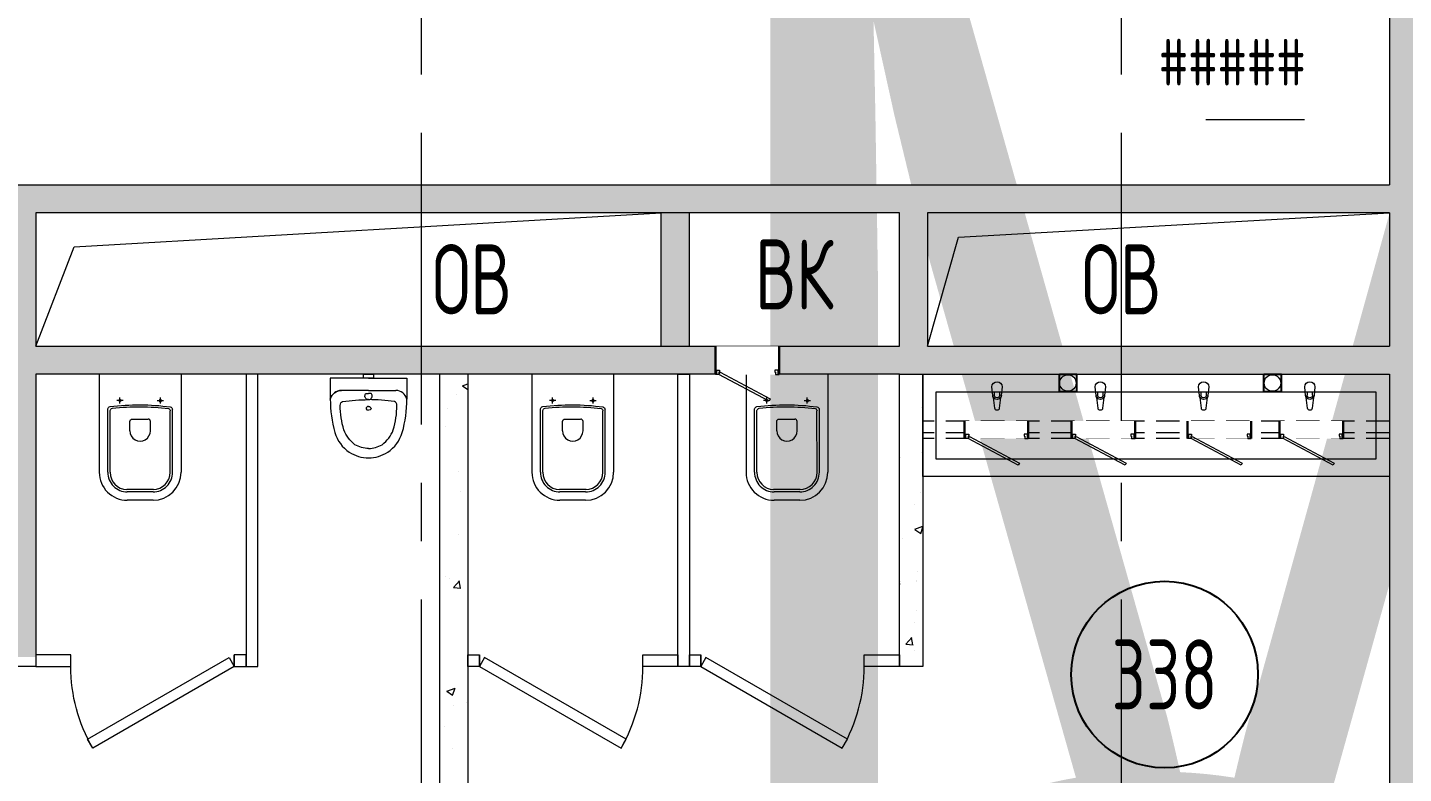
# Model space of a CAD drawing. Header units: millimetres. Extents: x -455656 to 9247092, y 0 to 412358.
# Drawn here: x 73956 to 79851, y 367275 to 370472 of the extents above; entities that cross this region are included whole.
import ezdxf
from ezdxf import colors
from ezdxf.entities.mleader import LeaderData, LeaderLine
from ezdxf.enums import TextEntityAlignment as Align
from ezdxf.math import Vec2, Vec3

# ---------------------------------------------------------------- set-up
doc = ezdxf.new("R2018")
doc.units = ezdxf.units.MM
doc.header["$MEASUREMENT"] = 0
doc.set_wipeout_variables(frame=1)
doc.linetypes.add('ADSK_Штриховая_ш2 п1', pattern=[3, 2, -1])
doc.linetypes.add('CENTER', pattern=[2, 1.25, -0.25, 0.25, -0.25])
doc.layers.get('0').update_dxf_attribs({"color": 250, "lineweight": 9})
doc.layers.add('АР_Названия помещений', color=124, linetype='Continuous', lineweight=5, plot=False)
for name, color, linetype, lineweight in [('АР_Номер помещения', 1, 'Continuous', 25), ('АР_Помещения_площадь', 19, 'Continuous', 9), ('подлога', 250, 'Continuous', 9)]:
    doc.layers.add(name, color=color, linetype=linetype, lineweight=lineweight)
doc.layers.add('ТХ_дозаторы', color=7, linetype='Continuous')
doc.styles.add('ICOCPEUR', font='isocpeur.ttf')
doc.styles.add('ISOCPEUR', font='isocpeur.ttf', dxfattribs={"width": 0.7})
doc.styles.get("Standard").update_dxf_attribs({"font": 'isocpeur.ttf'})

# ---------------------------------------------------------------- blocks, each defined once
blk = doc.blocks.new('*U11')
for p, q in [((0, 0), (0, 50)), ((700, 0), (700, 50))]:
    blk.add_line(p, q)
blk.add_lwpolyline([(0, 0), (606.2, -350), (628.1, -312.1), (21.9, 37.9)], close=True)
blk.add_arc((0, 0), 700, 330, 0)
blk = doc.blocks.new('*U9')
for p, q in [((0, 0), (0, 50)), ((700, 0), (700, 50))]:
    blk.add_line(p, q)
blk.add_lwpolyline([(0, 0), (606.2, -350), (628.1, -312.1), (21.9, 37.9)], close=True)
blk.add_arc((0, 0), 700, 330, 0)
blk = doc.blocks.new('*U10')
for p, q in [((0, 0), (0, 50)), ((700, 0), (700, 50))]:
    blk.add_line(p, q)
blk.add_lwpolyline([(0, 0), (606.2, -350), (628.1, -312.1), (21.9, 37.9)], close=True)
blk.add_arc((0, 0), 700, 330, 0)
blk = doc.blocks.new('*U228')
at = {"color": 7, "style": 'ISOCPEUR', "width": 0.7, "flags": 1}
blk.add_attdef('КАТЕГОРИЯ', (-499.2, -2092.2), '', height=250, dxfattribs=at)
at = {"layer": 'АР_Номер помещения', "color": 7, "style": 'ISOCPEUR', "width": 0.7}
blk.add_attdef('НОМЕР_ПОМЕЩЕНИЯ', text='', height=300, dxfattribs=at).set_placement((-20232.7, 2600.1), align=Align.MIDDLE_CENTER)
at = {"layer": 'АР_Помещения_площадь', "color": 7, "style": 'ISOCPEUR', "width": 0.7}
blk.add_attdef('ПЛОЩАДЬ_ПОМЕЩЕНИЯ', text='', height=200, dxfattribs=at).set_placement((-20053.5, 1769.7), align=Align.MIDDLE_RIGHT)
at = {"layer": 'АР_Помещения_площадь', "color": 7, "lineweight": 30, "width": 0.7, "flags": 104}
blk.add_attdef('ИМЯ_ПОМЕЩЕНИЯ', text='', height=100, dxfattribs=at).set_placement((157.6, 1217.1), align=Align.MIDDLE_CENTER)
blk = doc.blocks.new('*U230')
at = {"layer": 'АР_Номер помещения', "color": 7}
blk.add_circle((-20129.8, 1921.6), 400, dxfattribs=at)
at = {"color": 7, "style": 'ISOCPEUR', "width": 0.7, "flags": 1}
blk.add_attdef('КАТЕГОРИЯ', (-499.2, -2092.2), '', height=250, dxfattribs=at)
at = {"layer": 'АР_Номер помещения', "color": 7, "style": 'ISOCPEUR', "width": 0.7}
blk.add_attdef('НОМЕР_ПОМЕЩЕНИЯ', text='', height=300, dxfattribs=at).set_placement((-20129.8, 1921.6), align=Align.MIDDLE_CENTER)
at = {"layer": 'АР_Помещения_площадь', "color": 7, "lineweight": 30, "width": 0.7, "flags": 104}
blk.add_attdef('ИМЯ_ПОМЕЩЕНИЯ', text='', height=100, dxfattribs=at).set_placement((157.6, 1217.1), align=Align.MIDDLE_CENTER)
at = {"layer": 'АР_Помещения_площадь', "color": 7, "style": 'ISOCPEUR', "width": 0.7}
blk.add_attdef('ПЛОЩАДЬ_ПОМЕЩЕНИЯ', text='', height=200, dxfattribs=at).set_placement((-19338.5, 727.2), align=Align.MIDDLE_RIGHT)
blk = doc.blocks.new('*U225')
at = {"layer": 'АР_Помещения_площадь', "color": 7}
blk.add_line((4177.5, -7470.7), (3755.2, -7470.7), dxfattribs=at)
at = {"color": 7, "style": 'ISOCPEUR', "width": 0.7, "flags": 1}
blk.add_attdef('КАТЕГОРИЯ', (-499.2, -2092.2), '', height=250, dxfattribs=at)
at = {"layer": 'АР_Номер помещения', "color": 7, "style": 'ISOCPEUR', "width": 0.7}
blk.add_attdef('НОМЕР_ПОМЕЩЕНИЯ', text='', height=300, dxfattribs=at).set_placement((2044.8, -4497.4), align=Align.MIDDLE_CENTER)
at = {"layer": 'АР_Помещения_площадь', "color": 7, "lineweight": 30, "width": 0.7, "flags": 104}
blk.add_attdef('ИМЯ_ПОМЕЩЕНИЯ', text='', height=100, dxfattribs=at).set_placement((157.6, 1217.1), align=Align.MIDDLE_CENTER)
at = {"layer": 'АР_Помещения_площадь', "color": 7, "style": 'ISOCPEUR', "width": 0.7}
blk.add_attdef('ПЛОЩАДЬ_ПОМЕЩЕНИЯ', text='', height=200, dxfattribs=at).set_placement((4182.4, -7224.2), align=Align.MIDDLE_RIGHT)
blk = doc.blocks.new('унитаз поликлиники')
for p, q in [((0, 175), (0, -175)), ((0, 175), (420, 175)), ((420, 138.7), (149.6, 138.7)), ((420, 129), (156.8, 128.7)), ((125.6, 86.7), (99.5, 86.7)), ((112.4, 73.1), (112.4, 100.2)), ((191.9, -33.7), (191.9, 33.7)), ((242.4, 43.7), (201.9, 43.7)), ((494, 57.1), (494, -57.1)), ((504, 55), (504, -55)), ((540, 55), (540, -55)), ((242.4, -43.7), (201.9, -43.7)), ((125.5, -86.5), (99.4, -86.5)), ((112.3, -73), (112.3, -100.1)), ((0, -175), (420, -175)), ((420, -139), (147.9, -138.7)), ((420, -129), (155.2, -128.7))]:
    blk.add_line(p, q)
for centre, radius, start, end in [((420, 55), 120, 0, 90), ((420.5, 55.2), 83.5, 359.86187, 90.33349), ((420, 55), 74, 0, 90), ((242.4, 0), 43.7, 270, 90), ((420, -55), 120, 270, 0), ((420, -55), 84, 270, 0), ((420, -55), 74, 270, 358.40182)]:
    blk.add_arc(centre, radius, start, end)
at = {"extrusion": (0, 0, -1)}
for centre, major_axis, ratio, start_param, end_param in [((1158.1, 0), (-731, -726.4), 0.993775, 0.659849, 0.910919), ((984.1, 0), (-23.4, -941.4), 0.89728, 1.422258, 1.677847), ((149.5, 127.3), (-5.6, -10.5), 0.821373, 1.269211, 2.570669), ((154.4, 119.8), (-5.61, -7.72), 0.798093, 1.232924, 2.686723), ((112.4, 86.8), (3.55, 3.55), 1, 5.504025, 11.78721), ((201.9, -33.5), (4.12, -9.49), 0.964797, 0.42926, 1.943413), ((147.9, -127.5), (5.4, -10.4), 0.836443, 0.56114, 1.877577), ((155.2, -117.5), (5.3, -10.4), 0.842984, 0.549902, 1.8819)]:
    blk.add_ellipse(centre, major_axis=major_axis, ratio=ratio, start_param=start_param, end_param=end_param, dxfattribs=at)
for centre, major_axis, ratio, start_param, end_param in [((201.9, 33.5), (4.12, 9.49), 0.964797, 0.42926, 1.943413), ((112.3, -86.6), (3.54, -3.55), 1, 5.504025, 11.78721)]:
    blk.add_ellipse(centre, major_axis=major_axis, ratio=ratio, start_param=start_param, end_param=end_param)
blk = doc.blocks.new('Писуар')
for points in [[(0, 52.9), (116.5, 52.9, 0.328868), (164.1, 90, 0.066999), (144.5, 233.5, 0.172209), (82.4, 318.1, 0.143285), (0, 342, 0.143285), (-82.4, 318.1, 0.172209), (-144.5, 233.5, 0.066999), (-164.1, 90)], [(-58.2, 285.9, 0.137396), (-105.9, 222.3)], [(58.2, 285.9, -0.137396), (105.9, 222.3)], [(-164.1, 90, 0.328868), (-116.5, 52.9, 8)], [(0, 92.6, 0.419996), (-15.9, 76.8, 0.151492), (-10.6, 66.2), (0, 66.2)], [(0, 92.6, -0.419996), (15.9, 76.8, -0.151492), (10.6, 66.2), (0, 66.2)]]:
    blk.add_lwpolyline(points, format="xyb")
for points in [[(0, 0), (-164.1, 0), (-164.1, 90)], [(0, 0), (164.1, 0), (164.1, 90)], [(0, 52.9), (-116.5, 52.9)]]:
    blk.add_lwpolyline(points)
blk.add_lwpolyline([(-21.2, 0), (21.2, 0), (21.2, -15.9), (-21.2, -15.9)], close=True)
for centre, radius, start, end in [((0, 187.1), 114.7, 90, 120.51024), ((282.3, 110.1), 404.1, 163.87115, 178.96926), ((2.6, 912.1), 819.4, 262.01576, 269.81492)]:
    blk.add_arc(centre, radius, start, end)
at = {"extrusion": (0, 0, -1)}
for centre, radius, start, end in [((0, 187.1), 114.7, 90, 120.51024), ((282.3, 110.1), 404.1, 163.87115, 178.96926), ((2.6, 912.1), 819.4, 262.01576, 269.81492)]:
    blk.add_arc(centre, radius, start, end, dxfattribs=at)
for points in [[(-10.6, 132.4), (-10.6, 137.6), (-5.3, 137.6), (0, 137.6)], [(0, 121.8), (-5.3, 121.8), (-10.6, 127.1), (-10.6, 132.4)], [(10.6, 132.4), (10.6, 137.6), (5.3, 137.6), (0, 137.6)], [(0, 121.8), (5.3, 121.8), (10.6, 127.1), (10.6, 132.4)], [(164.1, 90), (158.8, 68.8), (137.6, 52.9), (116.5, 52.9)]]:
    blk.add_open_spline(points, degree=3)
for points, start_tangent, end_tangent in [([(-121.7, 117.4), (-111.2, 100.6)], (0.014037, -0.999901), (0.974129, -0.225992)), ([(121.7, 117.4), (111.2, 100.6)], (-0.014037, -0.999901), (-0.974129, -0.225992))]:
    blk.add_spline(points, degree=3, dxfattribs=dict(start_tangent=start_tangent, end_tangent=end_tangent))
blk = doc.blocks.new('_DotSmall')
at = {"color": 0, "linetype": 'ByBlock', "const_width": 0.5}
blk.add_lwpolyline([(-0.0625, 0, 1), (0.0625, 0, 1)], format="xyb", close=True, dxfattribs=at)
blk = doc.blocks.new('A$C500e89c7')
at = {"ltscale": 100}
blk.add_circle((-36.5, 37.3), 35.3, dxfattribs=at)
at = {"layer": 'ТХ_дозаторы', "ltscale": 100}
blk.add_lwpolyline([(-73, 74.7), (0, 74.7), (0, 0), (-73, 0)], close=True, dxfattribs=at)
blk = doc.blocks.new('*U563')
at = {"color": 7}
blk.add_wipeout([(-565, 60), (445, 60), (445, -218), (-565, -218)], dxfattribs=at)
for p, q in [((-530, 60), (-565, 60)), ((-550, 60), (-550, -10)), ((-550, -10), (-550, 60)), ((-510, 60), (-530, 60)), ((-510, 20), (-510, 60)), ((-500, 20), (-510, 20)), ((-500, -10), (-500, 20)), ((380, -10), (380, 20)), ((380, 20), (390, 20)), ((390, 20), (390, 60)), ((390, 60), (410, 60)), ((410, 60), (445, 60)), ((430, 60), (430, -10)), ((430, -10), (430, 60)), ((-565, -10), (-530, -10)), ((-530, -10), (-500, -10)), ((410, -10), (380, -10)), ((445, -10), (410, -10))]:
    blk.add_line(p, q)
at = {"lineweight": 30}
for p, q in [((-565, 60), (-565, -218)), ((445, 60), (445, -218))]:
    blk.add_line(p, q, dxfattribs=at)
blk.add_lwpolyline([(389, 60), (370, 25), (-424, 448), (-406, 483)], close=True)
blk = doc.blocks.new('*U564')
at = {"color": 7}
blk.add_wipeout([(-565, 60), (445, 60), (445, -388), (-565, -388)], dxfattribs=at)
for p, q in [((-530, 60), (-565, 60)), ((-550, 60), (-550, -10)), ((-550, -10), (-550, 60)), ((-510, 60), (-530, 60)), ((-510, 20), (-510, 60)), ((-500, 20), (-510, 20)), ((-500, -10), (-500, 20)), ((380, -10), (380, 20)), ((380, 20), (390, 20)), ((390, 20), (390, 60)), ((390, 60), (410, 60)), ((410, 60), (445, 60)), ((430, 60), (430, -10)), ((430, -10), (430, 60)), ((-565, -10), (-530, -10)), ((-530, -10), (-500, -10)), ((410, -10), (380, -10)), ((445, -10), (410, -10))]:
    blk.add_line(p, q)
at = {"lineweight": 30}
for p, q in [((-565, 60), (-565, -388)), ((445, 60), (445, -388))]:
    blk.add_line(p, q, dxfattribs=at)
blk.add_lwpolyline([(389, 60), (370, 25), (-424, 448), (-406, 483)], close=True)

msp = doc.modelspace()

# ---------------------------------------------------------------- hatches: boundary and pattern name
at = {"layer": 'подлога', "ltscale": 100}
h = msp.add_hatch(dxfattribs=at)
h.set_pattern_fill('AR-CONC', color=256, scale=30)
h.set_pattern_definition([(50, (0, 247657.5), (215.17805, -18.82564), [22.5, -247.5]), (355, (0, 247657.5), (-41.6254, 225.65764), [18, -198]), (100.45144, (17.93, 247655.93), (173.55265, 206.832), [19.12206, -210.34263]), (46.1842, (0, 247717.5), (320.1724, -49.6558), [33.75, -371.25]), (96.63564, (26.68, 247713.36), (280.3986, 292.2356), [28.6831, -315.5141]), (351.18416, (0, 247717.5), (280.3986, 292.2356), [27, -297]), (21, (30, 247702.5), (179.07212, -120.78567), [22.5, -247.5]), (326, (30, 247702.5), (72.9946, 217.545), [18, -198]), (71.45144, (44.92, 247692.43), (252.0667, 96.75935), [19.12206, -210.34263]), (37.5, (0, 247657.5), (3.647957, 99.868156), [0, -195.6, 0, -201, 0, -198.75]), (7.5, (0, 247657.5), (78.92086, 118.32351), [0, -114.6, 0, -191.1, 0, -75.75]), (327.5, (-66.9, 247657.5), (160.14673, -6.76646), [0, -75, 0, -234, 0, -310.5]), (317.5, (-96.9, 247657.5), (174.95585, 30.0315), [0, -97.5, 0, -155.4, 0, -220.5])])
h.paths.add_polyline_path([(72392.4, 366178.2), (72077.4, 366178.2), (72077.4, 366058.2), (72612.4, 366058.2), (72612.4, 366178.2), (72512.4, 366178.2), (72512.4, 368986), (73872.4, 368986), (73872.4, 367773.6), (73992.4, 367773.6), (73992.4, 368986), (77692.4, 368986), (77692.4, 368986), (79791.2, 368986), (79791.2, 366178.2), (79911.2, 366178.2), (79911.2, 368986), (81877.4, 368986), (81877.4, 369105.7), (79911.2, 369105.7), (79911.2, 369677.9), (79791.2, 369677.8), (79791.2, 369106), (77812.4, 369106), (77812.4, 369677.8), (77692.4, 369677.8), (77692.4, 369106), (77692.4, 369106), (77692.4, 369677.8), (77692.4, 369106), (76790.9, 369106), (76790.9, 369677.8), (76670.9, 369677.8), (76670.9, 369106), (73992.4, 369106), (73992.4, 369677.8), (73992.4, 369106), (73992.4, 369106), (73992.4, 369677.8), (73872.4, 369677.8), (73872.4, 369106), (73872.4, 369106), (73872.4, 369677.8), (73872.4, 369677.8), (73872.4, 369106), (72512.4, 369106), (72512.4, 369677.8), (81877.4, 369677.9), (81877.4, 369797.9), (79911.2, 369797.8), (79911.2, 372058.2), (81442.4, 372058.2), (81442.4, 372178.2), (79791.2, 372178.2), (79791.2, 369797.8), (72512.4, 369797.8), (72512.4, 369917.8), (72392.4, 369917.8)])
h = msp.add_hatch(dxfattribs=at)
h.set_pattern_fill('AR-CONC', color=256, scale=2)
h.set_pattern_definition([(50, (-404360.38, 195788.8), (364.36934, -31.87817), [38.1, -419.1]), (355, (-404360.4, 195788.8), (-70.48684, 382.1137), [30.48, -335.28117]), (100.451445, (-404330.02, 195786.13), (293.8825, 350.2355), [32.38002, -356.1805]), (46.1842, (-404360.4, 195890.4), (542.1581, -84.08466), [57.15, -628.65]), (96.63556, (-404315.2, 195883.4), (474.80827, 494.85225), [48.57005, -534.2712]), (351.18415, (-404360.4, 195890.4), (474.80827, 494.85225), [45.71993, -502.91946]), (21, (-404309.58, 195865), (303.22878, -204.5304), [38.1, -419.1]), (326, (-404309.6, 195865), (123.60406, 368.37593), [30.48, -335.28]), (71.451445, (-404284.3, 195847.94), (426.83284, 163.84554), [32.38002, -356.17988]), (37.5, (-404360.38, 195788.79), (6.177207, 169.110078), [0, -331.216, 0, -340.36, 0, -336.55]), (7.5, (-404360.38, 195788.79), (133.639325, 200.36115), [0, -194.056, 0, -323.596, 0, -128.27]), (327.5, (-404473.67, 195788.79), (271.18119, -11.457488), [0, -127, 0, -396.24, 0, -525.78]), (317.5, (-404524.47, 195788.79), (296.25836, 50.85298), [0, -165.1, 0, -263.144, 0, -373.38])])
h.paths.add_polyline_path([(75742.4, 368987), (75742.4, 366418.2), (75842.4, 366418.1), (75842.4, 368987)])
h = msp.add_hatch(dxfattribs=at)
h.set_pattern_fill('AR-CONC', color=256, scale=2)
h.set_pattern_definition([(50, (-402410.38, 197424.3), (364.36934, -31.87817), [38.1, -419.1]), (355, (-402410.38, 197424.3), (-70.48684, 382.1137), [30.48, -335.28117]), (100.451445, (-402380, 197421.63), (293.8825, 350.2355), [32.38002, -356.1805]), (46.1842, (-402410.4, 197525.9), (542.1581, -84.08466), [57.15, -628.65]), (96.63556, (-402365.2, 197518.9), (474.80827, 494.85225), [48.57005, -534.2712]), (351.18415, (-402410.4, 197525.9), (474.80827, 494.85225), [45.71993, -502.91946]), (21, (-402359.58, 197500.5), (303.22878, -204.5304), [38.1, -419.1]), (326, (-402359.58, 197500.5), (123.60406, 368.37593), [30.48, -335.28]), (71.451445, (-402334.3, 197483.44), (426.83284, 163.84554), [32.38002, -356.17988]), (37.5, (-402410.38, 197424.29), (6.177207, 169.110078), [0, -331.216, 0, -340.36, 0, -336.55]), (7.5, (-402410.38, 197424.29), (133.639325, 200.36115), [0, -194.056, 0, -323.596, 0, -128.27]), (327.5, (-402523.66, 197424.29), (271.18119, -11.457488), [0, -127, 0, -396.24, 0, -525.78]), (317.5, (-402574.46, 197424.29), (296.25836, 50.85298), [0, -165.1, 0, -263.144, 0, -373.38])])
h.paths.add_polyline_path([(77692.4, 368986), (77692.4, 367773.7), (77792.4, 367773.7), (77792.4, 368986)])
h = msp.add_hatch(dxfattribs=at)
h.set_pattern_fill('AR-CONC', color=256, scale=2)
h.set_pattern_definition([(50, (-402410.4, 197424.27), (364.36934, -31.87817), [38.1, -419.1]), (355, (-402410.4, 197424.27), (-70.48684, 382.1137), [30.48, -335.28117]), (100.451445, (-402380.03, 197421.6), (293.8825, 350.2355), [32.38002, -356.1805]), (46.1842, (-402410.4, 197525.87), (542.1581, -84.08466), [57.15, -628.65]), (96.63556, (-402365.2, 197518.87), (474.80827, 494.85225), [48.57005, -534.2712]), (351.18415, (-402410.4, 197525.9), (474.80827, 494.85225), [45.71993, -502.91946]), (21, (-402359.6, 197500.47), (303.22878, -204.5304), [38.1, -419.1]), (326, (-402359.6, 197500.47), (123.60406, 368.37593), [30.48, -335.28]), (71.451445, (-402334.32, 197483.43), (426.83284, 163.84554), [32.38002, -356.17988]), (37.5, (-402410.39, 197424.27), (6.177207, 169.110078), [0, -331.216, 0, -340.36, 0, -336.55]), (7.5, (-402410.4, 197424.27), (133.639325, 200.36115), [0, -194.056, 0, -323.596, 0, -128.27]), (327.5, (-402523.68, 197424.27), (271.18119, -11.457488), [0, -127, 0, -396.24, 0, -525.78]), (317.5, (-402574.48, 197424.27), (296.25836, 50.85298), [0, -165.1, 0, -263.144, 0, -373.38])])
h.paths.add_polyline_path([(77692.4, 368857.8), (77692.4, 367773.7), (77792.4, 367773.6), (77792.4, 368857.8)])

# ---------------------------------------------------------------- linework, layer by layer
at = {"layer": 'подлога', "linetype": 'CENTER', "ltscale": 1000}
for p, q in [((75642.4, 382020.7), (75642.4, 326288.3)), ((78642.4, 382020.7), (78642.4, 326288.3))]:
    msp.add_line(p, q, dxfattribs=at)
at = {"layer": 'подлога'}
for p, q in [((78091.5, 368895.1), (78088, 368931.9)), ((78098, 368910.1), (78098, 368897)), ((78121.8, 368910.1), (78098, 368910.1)), ((78121.8, 368897), (78121.8, 368910.1)), ((78131.8, 368931.9), (78128.3, 368895.1)), ((78534.1, 368895.1), (78530.6, 368931.9)), ((78540.6, 368910.1), (78540.6, 368897)), ((78564.4, 368910.1), (78540.6, 368910.1)), ((78564.4, 368897), (78564.4, 368910.1)), ((78574.4, 368931.9), (78570.9, 368895.1)), ((78976.7, 368895.1), (78973.2, 368931.9)), ((78983.2, 368910.1), (78983.2, 368897)), ((79007.1, 368910.1), (78983.2, 368910.1)), ((79007.1, 368897), (79007.1, 368910.1)), ((79017, 368931.9), (79013.5, 368895.1)), ((79431.8, 368895.1), (79428.3, 368931.9)), ((79438.3, 368910.1), (79438.3, 368897)), ((79462.1, 368910.1), (79438.3, 368910.1)), ((79462.1, 368897), (79462.1, 368910.1)), ((79472.1, 368931.9), (79468.6, 368895.1)), ((78100.1, 368840.4), (78094.3, 368886.8)), ((78125.4, 368886.8), (78119.6, 368840.4)), ((78542.8, 368840.4), (78537, 368886.8)), ((78568, 368886.8), (78562.2, 368840.4)), ((78985.4, 368840.4), (78979.6, 368886.8)), ((79010.7, 368886.8), (79004.9, 368840.4)), ((79440.5, 368840.4), (79434.7, 368886.8)), ((79465.7, 368886.8), (79459.9, 368840.4))]:
    msp.add_line(p, q, dxfattribs=at)
at = {"layer": 'подлога', "ltscale": 100}
for points in [[(81442.4, 372178.2), (79791.2, 372178.2), (79791.2, 369797.8)], [(72512.4, 369797.8), (79791.2, 369797.8)], [(73992.4, 369677.8), (73992.4, 369106)], [(76876.3, 369677.8), (73992.4, 369677.8)], [(76670.9, 369106), (76670.9, 369677.8)], [(77692.4, 369677.8), (76687.4, 369677.8)], [(76790.9, 369677.8), (76790.9, 369106)], [(77692.4, 369106), (77692.4, 369677.8)], [(77812.4, 369677.8), (77812.4, 369106)], [(79791.2, 369677.8), (77812.4, 369677.8)], [(79791.2, 369677.8), (79791.2, 369106)], [(73992.4, 369106), (76963.8, 369106)], [(76687.4, 369106), (77692.4, 369106)], [(77812.4, 369106), (79791.2, 369106)], [(73992.4, 368986), (73992.4, 367733.6)], [(77692.4, 368986), (73992.4, 368986)], [(75722.4, 366458.2), (75722.4, 368986)], [(75842.4, 368986), (75842.4, 366458.2)], [(77692.4, 368986), (79791.2, 368986)], [(77692.4, 367733.7), (77692.4, 368986)], [(77692.4, 368986), (77692.4, 368986)], [(77792.4, 368986), (77792.4, 367733.7)], [(79791.2, 368986), (79791.2, 366178.2)], [(77692.4, 367733.6), (77692.4, 368857.8)], [(77792.4, 368857.8), (77792.4, 367733.6)], [(73992.4, 367733.6), (73872.4, 367733.6)], [(77792.4, 367733.7), (77692.4, 367733.7)], [(77792.4, 367733.6), (77692.4, 367733.6)]]:
    msp.add_lwpolyline(points, dxfattribs=at)
at = {"layer": 'подлога', "color": 18, "ltscale": 100, "true_color": 0x000000}
for points in [[(73992.4, 369106), (74155.9, 369531.9), (76670.9, 369677.8)], [(77812.4, 369106), (77944.2, 369573.4), (79791.2, 369677.8)]]:
    msp.add_lwpolyline(points, dxfattribs=at)
at = {"layer": 'подлога', "lineweight": 0}
for points in [[(74942.4, 368986), (74892.4, 368986), (74892.4, 367733.6), (74942.4, 367733.6)], [(76742.4, 368986), (76792.4, 368986), (76792.4, 367733.6), (76742.4, 367733.6)], [(73992.4, 367783.6), (73992.4, 367733.6), (74141.9, 367733.6), (74141.9, 367783.6)], [(74841.9, 367783.6), (74841.9, 367733.6), (74892.4, 367733.6), (74892.4, 367783.6)], [(75892.9, 367783.6), (75892.9, 367733.6), (75842.4, 367733.6), (75842.4, 367783.6)], [(76742.4, 367783.6), (76742.4, 367733.6), (76592.9, 367733.6), (76592.9, 367783.6)], [(76840.8, 367783.6), (76840.8, 367733.6), (76792.4, 367733.6), (76792.4, 367783.6)], [(77692.4, 367783.6), (77692.4, 367733.6), (77540.8, 367733.6), (77540.8, 367783.6)]]:
    msp.add_lwpolyline(points, close=True, dxfattribs=at)
at = {"layer": 'подлога'}
for points in [[(79791.2, 368547.7), (77792.4, 368547.7), (77792.4, 368986), (79791.2, 368986)], [(79733.4, 368622.2), (77849.4, 368622.2), (77849.4, 368911.5), (79733.4, 368911.5)]]:
    msp.add_lwpolyline(points, close=True, dxfattribs=at)
at = {"layer": 'подлога', "linetype": 'ADSK_Штриховая_ш2 п1', "ltscale": 50}
for points in [[(79791.2, 368785.5), (77792.4, 368785.6)], [(79791.2, 368735.5), (77792.4, 368735.6)], [(79791.2, 368710.5), (77792.4, 368710.6)]]:
    msp.add_lwpolyline(points, dxfattribs=at)
at = {"layer": 'подлога', "extrusion": (0, 0, -1)}
for centre, major_axis, start_param, end_param in [((78109.9, 368931.9), (-15.5, 15.5), -0.785398, 2.356194), ((78552.5, 368931.9), (-15.5, 15.5), -0.785398, 2.356194), ((78995.1, 368931.9), (-15.5, 15.5), -0.785398, 2.356194), ((79450.2, 368931.9), (-15.5, 15.5), -0.785398, 2.356194), ((78109.9, 368896.8), (-13.1, 13.1), -1.35736, -0.875625), ((78109.9, 368896.8), (-13.1, -13.1), 4.498953, 6.496621), ((78109.9, 368897), (-8.43, -8.43), 3.926991, 7.068583), ((78109.9, 368896.8), (-13.1, -13.1), 4.017217, 4.498953), ((78552.5, 368896.8), (-13.1, 13.1), -1.35736, -0.875625), ((78552.5, 368896.8), (-13.1, -13.1), 4.498953, 6.496621), ((78552.5, 368897), (-8.43, -8.43), 3.926991, 7.068583), ((78552.5, 368896.8), (-13.1, -13.1), 4.017217, 4.498953), ((78995.1, 368896.8), (-13.1, 13.1), -1.35736, -0.875625), ((78995.1, 368896.8), (-13.1, -13.1), 4.498953, 6.496621), ((78995.1, 368897), (-8.43, -8.43), 3.926991, 7.068583), ((78995.1, 368896.8), (-13.1, -13.1), 4.017217, 4.498953), ((79450.2, 368896.8), (-13.1, 13.1), -1.35736, -0.875625), ((79450.2, 368896.8), (-13.1, -13.1), 4.498953, 6.496621), ((79450.2, 368897), (-8.43, -8.43), 3.926991, 7.068583), ((79450.2, 368896.8), (-13.1, -13.1), 4.017217, 4.498953), ((78109.9, 368841.6), (-6.93, -6.93), 4.051589, 6.943986), ((78552.5, 368841.6), (-6.93, -6.93), 4.051589, 6.943986), ((78995.1, 368841.6), (-6.93, -6.93), 4.051589, 6.943986), ((79450.2, 368841.6), (-6.93, -6.93), 4.051589, 6.943986)]:
    msp.add_ellipse(centre, major_axis=major_axis, ratio=1, start_param=start_param, end_param=end_param, dxfattribs=at)

# ---------------------------------------------------------------- block references
at = {"layer": 'подлога'}
ref = msp.add_blockref('*U225', (75249.4, 377547.4), dxfattribs=at)
lines = msp.add_mtext('\\W0.8000;Многофункциональный информационный библиотечный центр (хранение(закрытый фонд) и выдачи книг)', dxfattribs={"layer": 'АР_Названия помещений', "insert": (76681.9, 371124.9), "char_height": 5198.7371, "width": 463.47, "attachment_point": 1})
ref.add_attrib('ИМЯ_ПОМЕЩЕНИЯ', '', (76681.9, 371124.9), dxfattribs={"flags": 104}).embed_mtext(lines)
ref.add_attrib('ПЛОЩАДЬ_ПОМЕЩЕНИЯ', '#####', dxfattribs={"layer": 'АР_Помещения_площадь', "color": 7, "height": 200, "style": 'ISOCPEUR', "width": 0.7}).set_placement((79431.9, 370323.2), align=Align.MIDDLE_RIGHT)
ref = msp.add_blockref('*U228', (85647.5, 368320.5), dxfattribs=at)
lines = msp.add_mtext('\\W0.8000;Многофункциональный информационный библиотечный центр с зоной для индивидуальных занятий', dxfattribs={"layer": 'АР_Названия помещений', "insert": (65982.1, 368850), "char_height": 7190.015, "width": 926.94, "attachment_point": 1})
ref.add_attrib('ИМЯ_ПОМЕЩЕНИЯ', '', (65982.1, 368850), dxfattribs={"flags": 104}).embed_mtext(lines)
at = {"layer": 'подлога', "rotation": 270.0015666875582}
for p in [(74438.9, 368986), (76292.4, 368986), (77209.9, 368986)]:
    msp.add_blockref('унитаз поликлиники', p, dxfattribs=at)
at = {"layer": 'подлога', "ltscale": 100, "rotation": 180.0015666875582}
msp.add_blockref('Писуар', (75417.4, 368970.1), dxfattribs=at)
at = {"layer": 'подлога', "ltscale": 100}
for p in [(78450, 368911.3), (79326.5, 368911.3)]:
    msp.add_blockref('A$C500e89c7', p, dxfattribs=at)
at = {"layer": 'подлога'}
ref = msp.add_blockref('*U230', (98957.4, 365777.5), dxfattribs=at)
ref.add_attrib('НОМЕР_ПОМЕЩЕНИЯ', '338', dxfattribs={"layer": 'АР_Номер помещения', "color": 7, "height": 300, "style": 'ISOCPEUR', "width": 0.7}).set_placement((78827.6, 367699.1), align=Align.MIDDLE_CENTER)
at = {"layer": 'подлога', "lineweight": 30, "xscale": -1}
msp.add_blockref('*U10', (74841.9, 367733.6), dxfattribs=at)
at = {"layer": 'подлога', "lineweight": 30}
for name, p in [('*U9', (75892.9, 367733.6)), ('*U11', (76840.8, 367733.6))]:
    msp.add_blockref(name, p, dxfattribs=at)

# ---------------------------------------------------------------- texts
at = {"layer": 'подлога', "ltscale": 100, "char_height": 300, "attachment_point": 5, "line_spacing_factor": 0.7, "style": 'ICOCPEUR'}
for s, insert in [('\\A1;{\\W0.7;ВК}', (77241.3, 369414)), ('\\A1;{\\W0.7;ОВ}', (75859.8, 369393)), ('\\A1;{\\W0.7;ОВ}', (78642.4, 369393))]:
    msp.add_mtext(s, dxfattribs=dict(at, insert=insert))

# ---------------------------------------------------------------- leaders
at = {"layer": 'подлога'}
ml = msp.add_multileader_mtext('Standard', dxfattribs=at)
ml.set_content('Л.4', color=256, style='ISOCPEUR')
ml.set_leader_properties(color=256, linetype='Continuous', lineweight=-1)
ml.set_arrow_properties(name='DOTSMALL')
ml.build(insert=Vec2(0, 0))
ml.multileader.update_dxf_attribs({"has_text_frame": 1, "text_left_attachment_type": 4, "text_right_attachment_type": 4, "dogleg_length": 100, "arrow_head_size": 180})
ctx = ml.context
ctx.base_point, ctx.char_height, ctx.arrow_head_size, ctx.landing_gap_size, ctx.plane_origin = Vec3(82175.5, 377793.6), 250, 180, 50, Vec3(110295.9, 365636)
ctx.left_attachment, ctx.right_attachment = 4, 4
notes = []
notes.append((ctx, [(0, (0, 0, 0), (0, 0), (1, 0), 1, [])]))
ctx.mtext.insert, ctx.mtext.width, ctx.mtext.line_spacing_style, ctx.mtext.flow_direction = Vec3(82225.5, 378127), 852.697, 2, 5
ml = msp.add_multileader_mtext('Standard', dxfattribs=at)
ml.set_content('Л.4', color=256, style='ISOCPEUR')
ml.set_leader_properties(color=256, linetype='Continuous', lineweight=-1)
ml.set_arrow_properties(name='DOTSMALL')
ml.build(insert=Vec2(0, 0))
ml.multileader.update_dxf_attribs({"has_text_frame": 1, "text_left_attachment_type": 4, "text_right_attachment_type": 4, "dogleg_length": 100, "arrow_head_size": 180})
ctx = ml.context
ctx.base_point, ctx.char_height, ctx.arrow_head_size, ctx.landing_gap_size, ctx.plane_origin = Vec3(219850.4, 377259.1), 250, 180, 50, Vec3(247234.1, 365636)
ctx.left_attachment, ctx.right_attachment = 4, 4
notes.append((ctx, [(0, (0, 0, 0), (0, 0), (1, 0), 1, [])]))
ctx.mtext.insert, ctx.mtext.width, ctx.mtext.line_spacing_style, ctx.mtext.flow_direction = Vec3(219900.4, 377592.4), 852.697, 2, 5
ml = msp.add_multileader_mtext('Standard', dxfattribs=at)
ml.set_content('+11,550', color=256, style='ISOCPEUR')
ml.set_leader_properties(color=256, linetype='Continuous', lineweight=-1)
ml.set_arrow_properties(name='DOTSMALL')
ml.build(insert=Vec2(0, 0))
ml.multileader.update_dxf_attribs({"has_text_frame": 1, "text_left_attachment_type": 4, "text_right_attachment_type": 4, "dogleg_length": 100, "arrow_head_size": 180})
ctx = ml.context
ctx.base_point, ctx.char_height, ctx.arrow_head_size, ctx.landing_gap_size, ctx.plane_origin = Vec3(219245.9, 376608.7), 250, 180, 50, Vec3(217084.7, 376017.5)
ctx.left_attachment, ctx.right_attachment = 4, 4
notes.append((ctx, [(0, (0, 0, 0), (0, 0), (1, 0), 1, [])]))
ctx.mtext.insert, ctx.mtext.width, ctx.mtext.line_spacing_style, ctx.mtext.flow_direction = Vec3(219295.9, 376942), 852.697, 2, 5
ml = msp.add_multileader_mtext('Standard', dxfattribs=at)
ml.set_content('+11,550', color=256, style='ISOCPEUR')
ml.set_leader_properties(color=256, linetype='Continuous', lineweight=-1)
ml.set_arrow_properties(name='DOTSMALL')
ml.build(insert=Vec2(0, 0))
ml.multileader.update_dxf_attribs({"has_text_frame": 1, "text_left_attachment_type": 4, "text_right_attachment_type": 4, "dogleg_length": 100, "arrow_head_size": 180})
ctx = ml.context
ctx.base_point, ctx.char_height, ctx.arrow_head_size, ctx.landing_gap_size, ctx.plane_origin = Vec3(219245.9, 376608.7), 250, 180, 50, Vec3(217084.7, 376017.5)
ctx.left_attachment, ctx.right_attachment = 4, 4
notes.append((ctx, [(0, (0, 0, 0), (0, 0), (1, 0), 1, [])]))
ctx.mtext.insert, ctx.mtext.width, ctx.mtext.line_spacing_style, ctx.mtext.flow_direction = Vec3(219295.9, 376942), 852.697, 2, 5
ml = msp.add_multileader_mtext('Standard', dxfattribs=at)
ml.set_content('+13,200', color=256, style='ISOCPEUR')
ml.set_leader_properties(color=256, linetype='Continuous', lineweight=-1)
ml.set_arrow_properties(name='DOTSMALL')
ml.build(insert=Vec2(0, 0))
ml.multileader.update_dxf_attribs({"has_text_frame": 1, "text_left_attachment_type": 4, "text_right_attachment_type": 4, "dogleg_length": 100, "arrow_head_size": 180})
ctx = ml.context
ctx.base_point, ctx.char_height, ctx.arrow_head_size, ctx.landing_gap_size, ctx.plane_origin = Vec3(224401.7, 376542.2), 250, 180, 50, Vec3(222084.7, 376762.5)
ctx.left_attachment, ctx.right_attachment = 4, 4
notes.append((ctx, [(0, (0, 0, 0), (0, 0), (1, 0), 1, [])]))
ctx.mtext.insert, ctx.mtext.width, ctx.mtext.line_spacing_style, ctx.mtext.flow_direction = Vec3(224451.7, 376875.6), 852.697, 2, 5
ml = msp.add_multileader_mtext('Standard', dxfattribs=at)
ml.set_content('+7,050', color=256, style='ISOCPEUR')
ml.set_leader_properties(color=256, linetype='Continuous', lineweight=-1)
ml.set_arrow_properties(name='DOTSMALL')
ml.build(insert=Vec2(0, 0))
ml.multileader.update_dxf_attribs({"has_text_frame": 1, "text_left_attachment_type": 4, "text_right_attachment_type": 4, "dogleg_length": 100, "arrow_head_size": 180})
ctx = ml.context
ctx.base_point, ctx.char_height, ctx.arrow_head_size, ctx.landing_gap_size, ctx.plane_origin = Vec3(87831.5, 376392.5), 250, 180, 50, Vec3(87750.1, 375124.9)
ctx.left_attachment, ctx.right_attachment = 4, 4
notes.append((ctx, [(0, (0, 0, 0), (0, 0), (1, 0), 1, [])]))
ctx.mtext.insert, ctx.mtext.width, ctx.mtext.line_spacing_style, ctx.mtext.flow_direction = Vec3(87881.5, 376725.8), 852.697, 2, 5
ml = msp.add_multileader_mtext('Standard', dxfattribs=at)
ml.set_content('+8,400', color=256, style='ISOCPEUR')
ml.set_leader_properties(color=256, linetype='Continuous', lineweight=-1)
ml.set_arrow_properties(name='DOTSMALL')
ml.build(insert=Vec2(0, 0))
ml.multileader.update_dxf_attribs({"has_text_frame": 1, "text_left_attachment_type": 4, "text_right_attachment_type": 4, "dogleg_length": 100, "arrow_head_size": 180})
ctx = ml.context
ctx.base_point, ctx.char_height, ctx.arrow_head_size, ctx.landing_gap_size, ctx.plane_origin = Vec3(82070.2, 375831.5), 250, 180, 50, Vec3(82613.4, 376634.5)
ctx.left_attachment, ctx.right_attachment = 4, 4
notes.append((ctx, [(0, (0, 0, 0), (0, 0), (1, 0), 1, [])]))
ctx.mtext.insert, ctx.mtext.width, ctx.mtext.line_spacing_style, ctx.mtext.flow_direction = Vec3(82120.2, 376164.8), 852.697, 2, 5
ml = msp.add_multileader_mtext('Standard', dxfattribs=at)
ml.set_content('+13,340', color=256, style='ISOCPEUR')
ml.set_leader_properties(color=256, linetype='Continuous', lineweight=-1)
ml.set_arrow_properties(name='DOTSMALL')
ml.build(insert=Vec2(0, 0))
ml.multileader.update_dxf_attribs({"has_text_frame": 1, "text_left_attachment_type": 4, "text_right_attachment_type": 4, "dogleg_length": 100, "arrow_head_size": 180})
ctx = ml.context
ctx.base_point, ctx.char_height, ctx.arrow_head_size, ctx.landing_gap_size, ctx.plane_origin = Vec3(224285.9, 374950.4), 250, 180, 50, Vec3(222767.1, 375245.3)
ctx.left_attachment, ctx.right_attachment = 4, 4
notes.append((ctx, [(0, (0, 0, 0), (0, 0), (1, 0), 1, [])]))
ctx.mtext.insert, ctx.mtext.width, ctx.mtext.line_spacing_style, ctx.mtext.flow_direction = Vec3(224335.9, 375283.8), 852.697, 2, 5
ml = msp.add_multileader_mtext('Standard', dxfattribs=at)
ml.set_content('+6,300', color=256, style='ISOCPEUR')
ml.set_leader_properties(color=256, linetype='Continuous', lineweight=-1)
ml.set_arrow_properties(name='DOTSMALL')
ml.build(insert=Vec2(0, 0))
ml.multileader.update_dxf_attribs({"has_text_frame": 1, "text_left_attachment_type": 4, "text_right_attachment_type": 4, "dogleg_length": 100, "arrow_head_size": 180})
ctx = ml.context
ctx.base_point, ctx.char_height, ctx.arrow_head_size, ctx.landing_gap_size, ctx.plane_origin = Vec3(114000.6, 374275.3), 250, 180, 50, Vec3(122344.4, 372034.4)
ctx.left_attachment, ctx.right_attachment = 4, 4
notes.append((ctx, [(0, (0, 0, 0), (0, 0), (1, 0), 1, [])]))
ctx.mtext.insert, ctx.mtext.width, ctx.mtext.line_spacing_style, ctx.mtext.flow_direction = Vec3(114050.6, 374608.6), 852.697, 2, 5
ml = msp.add_multileader_mtext('Standard', dxfattribs=at)
ml.set_content('Л.5', color=256, style='ISOCPEUR')
ml.set_leader_properties(color=256, linetype='Continuous', lineweight=-1)
ml.set_arrow_properties(name='DOTSMALL')
ml.build(insert=Vec2(0, 0))
ml.multileader.update_dxf_attribs({"has_text_frame": 1, "text_left_attachment_type": 4, "text_right_attachment_type": 4, "dogleg_length": 100, "arrow_head_size": 180})
ctx = ml.context
ctx.base_point, ctx.char_height, ctx.arrow_head_size, ctx.landing_gap_size, ctx.plane_origin = Vec3(112098.3, 373662.9), 250, 180, 50, Vec3(137881.2, 359942.3)
ctx.left_attachment, ctx.right_attachment = 4, 4
notes.append((ctx, [(0, (0, 0, 0), (0, 0), (1, 0), 1, [])]))
ctx.mtext.insert, ctx.mtext.width, ctx.mtext.line_spacing_style, ctx.mtext.flow_direction = Vec3(112148.3, 373996.2), 852.697, 2, 5
for ctx, leaders in notes:
    for number, flags, end, landing, length, lines in leaders:
        leader = LeaderData()
        leader.index, (leader.has_last_leader_line, leader.has_dogleg_vector, leader.attachment_direction) = number, flags
        leader.last_leader_point, leader.dogleg_vector, leader.dogleg_length = Vec3(end), Vec3(landing), length
        for number, points, colour, breaks in lines:
            line = LeaderLine()
            line.index, line.vertices, line.color, line.breaks = number, Vec3.list(points), colors.encode_raw_color(colour), breaks
            leader.lines.append(line)
        ctx.leaders.append(leader)

# ---------------------------------------------------------------- next in the draw order: block references
at = {"layer": 'подлога', "xscale": 0.2701273999331003, "yscale": 0.2701273999331003, "zscale": 0.2701273999331003, "rotation": 180.0022807060942}
for name, p in [('*U564', (77023.6, 369001.2)), ('*U563', (78091.3, 368726.8)), ('*U563', (78548.7, 368726.8)), ('*U563', (79046.1, 368726.8)), ('*U563', (79440.4, 368726.8))]:
    msp.add_blockref(name, p, dxfattribs=at)

doc.saveas('drawing.dxf')
